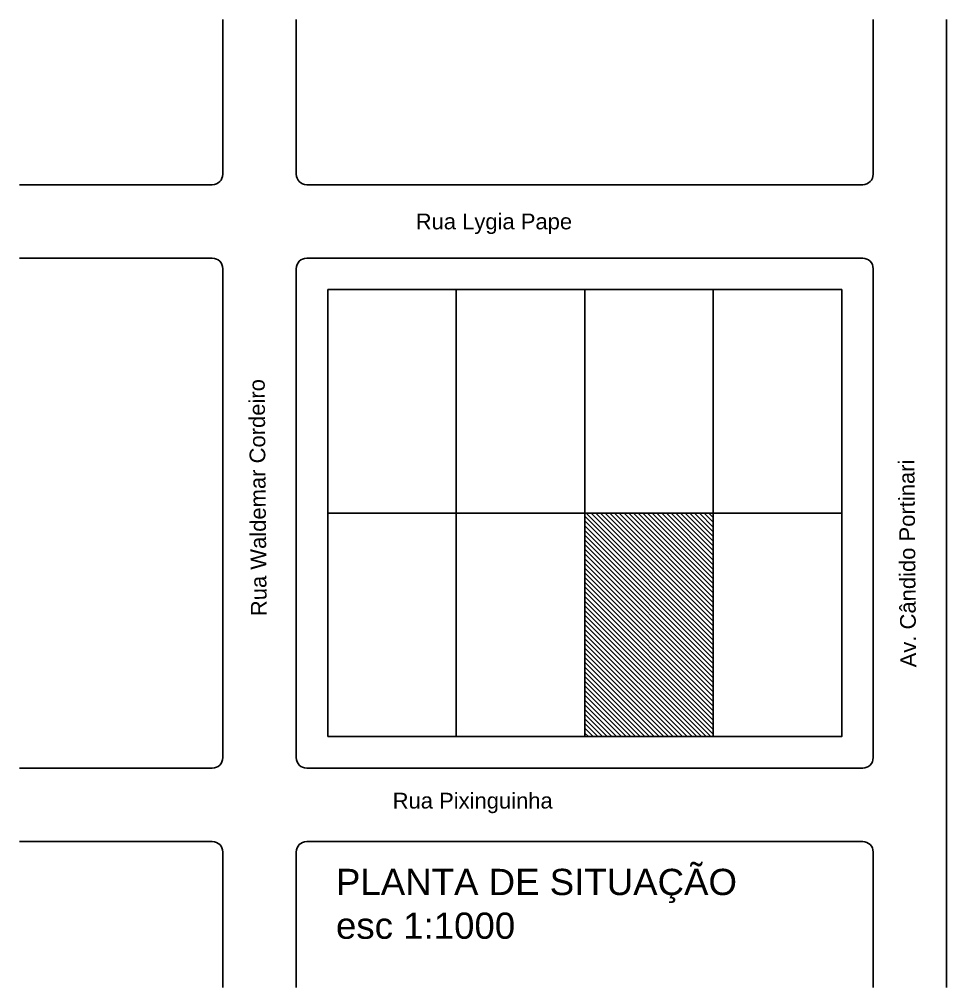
# Model space of a CAD drawing. Header units: millimetres. Extents: x 3234 to 3393, y 1223 to 1316.
# Drawn here: x 3304.4 to 3392.7, y 1223.5 to 1315.7 of the extents above; entities that cross this region are included whole.
import ezdxf

# ---------------------------------------------------------------- set-up
doc = ezdxf.new("R2010")
doc.units = ezdxf.units.MM
for name, color, linetype in [('COTAS E TEXTOS', 251, 'Continuous'), ('HACHURAS', 8, 'Continuous'), ('PISO', 2, 'Continuous')]:
    doc.layers.add(name, color=color, linetype=linetype)
doc.styles.add('1 1000 ANOTACOES', font='arial.ttf', dxfattribs={"height": 2})
doc.styles.add('1 1000 TITULOS', font='arial.ttf', dxfattribs={"height": 3})

msp = doc.modelspace()

# ---------------------------------------------------------------- hatches: boundary and pattern name
at = {"layer": 'HACHURAS'}
h = msp.add_hatch(dxfattribs=at)
h.set_pattern_fill('ANSI31', color=256, scale=0.1, angle=90)
h.paths.add_polyline_path([(3370.497, 1268.678), (3358.247, 1268.678), (3358.247, 1247.378), (3370.497, 1247.378)])

# ---------------------------------------------------------------- linework, layer by layer
at = {"layer": 'PISO'}
for p, q in [((3323.747, 1315.738), (3323.747, 1300.978)), ((3330.747, 1315.738), (3330.747, 1300.978)), ((3385.747, 1300.978), (3385.747, 1315.738)), ((3392.747, 1223.459), (3392.747, 1315.738)), ((3304.353, 1299.978), (3322.747, 1299.978)), ((3331.747, 1299.978), (3384.747, 1299.978)), ((3304.353, 1292.978), (3322.747, 1292.978)), ((3331.747, 1292.978), (3384.747, 1292.978)), ((3323.747, 1245.378), (3323.747, 1291.978)), ((3330.747, 1245.378), (3330.747, 1291.978)), ((3385.747, 1291.978), (3385.747, 1245.378)), ((3333.747, 1289.978), (3382.747, 1289.978)), ((3333.747, 1247.378), (3333.747, 1289.978)), ((3382.747, 1289.978), (3382.747, 1247.378)), ((3382.747, 1247.378), (3333.747, 1247.378)), ((3322.747, 1244.378), (3304.353, 1244.378)), ((3384.747, 1244.378), (3331.747, 1244.378)), ((3322.747, 1237.378), (3304.353, 1237.378)), ((3384.747, 1237.378), (3331.747, 1237.378)), ((3323.747, 1236.378), (3323.747, 1223.459)), ((3330.747, 1236.378), (3330.747, 1223.459)), ((3385.747, 1223.459), (3385.747, 1236.378))]:
    msp.add_line(p, q, dxfattribs=at)
for points in [[(3333.747, 1289.978), (3345.997, 1289.978), (3345.997, 1268.678), (3333.747, 1268.678)], [(3345.997, 1289.978), (3358.247, 1289.978), (3358.247, 1268.678), (3345.997, 1268.678)], [(3358.247, 1289.978), (3370.497, 1289.978), (3370.497, 1268.678), (3358.247, 1268.678)], [(3370.497, 1289.978), (3382.747, 1289.978), (3382.747, 1268.678), (3370.497, 1268.678)], [(3333.747, 1247.378), (3345.997, 1247.378), (3345.997, 1268.678), (3333.747, 1268.678)], [(3345.997, 1247.378), (3358.247, 1247.378), (3358.247, 1268.678), (3345.997, 1268.678)], [(3358.247, 1247.378), (3370.497, 1247.378), (3370.497, 1268.678), (3358.247, 1268.678)], [(3370.497, 1247.378), (3382.747, 1247.378), (3382.747, 1268.678), (3370.497, 1268.678)]]:
    msp.add_lwpolyline(points, close=True, dxfattribs=at)
for centre, start, end in [((3322.747, 1300.978), 270, 0), ((3331.747, 1300.978), 180, 270), ((3384.747, 1300.978), 270, 0), ((3322.747, 1291.978), 0, 90), ((3331.747, 1291.978), 90, 180), ((3384.747, 1291.978), 0, 90), ((3322.747, 1245.378), 270, 0), ((3331.747, 1245.378), 180, 270), ((3384.747, 1245.378), 270, 0), ((3322.747, 1236.378), 0, 90), ((3331.747, 1236.378), 90, 180), ((3384.747, 1236.378), 0, 90)]:
    msp.add_arc(centre, 1, start, end, dxfattribs=at)

# ---------------------------------------------------------------- texts
at = {"layer": 'COTAS E TEXTOS', "attachment_point": 1}
for s, width, gutter_width, insert, char_height, style in [('Rua Lygia Pape', 31.63725, 7.5, (3342.136, 1297.227), 1.5, '1 1000 ANOTACOES'), ('Rua Pixinguinha', 31.63725, 7.5, (3339.938, 1242.03), 1.5, '1 1000 ANOTACOES'), ('PLANTA DE SITUAÇÃO\\Pesc 1:1000', 43.81205, 12.5, (3334.533, 1234.782), 2.5, '1 1000 TITULOS')]:
    msp.add_mtext_dynamic_manual_height_columns(s, width=width, gutter_width=gutter_width, heights=[0], dxfattribs=dict(at, insert=insert, char_height=char_height, style=style))
at = {"layer": 'COTAS E TEXTOS', "char_height": 1.5, "attachment_point": 1, "rotation": 90.50768, "style": '1 1000 ANOTACOES'}
for s, insert in [('Rua Waldemar Cordeiro', (3326.435, 1258.857)), ('Av. Cândido Portinari', (3388.346, 1253.976))]:
    msp.add_mtext_dynamic_manual_height_columns(s, width=31.63725, gutter_width=7.5, heights=[0], dxfattribs=dict(at, insert=insert))

doc.saveas('drawing.dxf')
